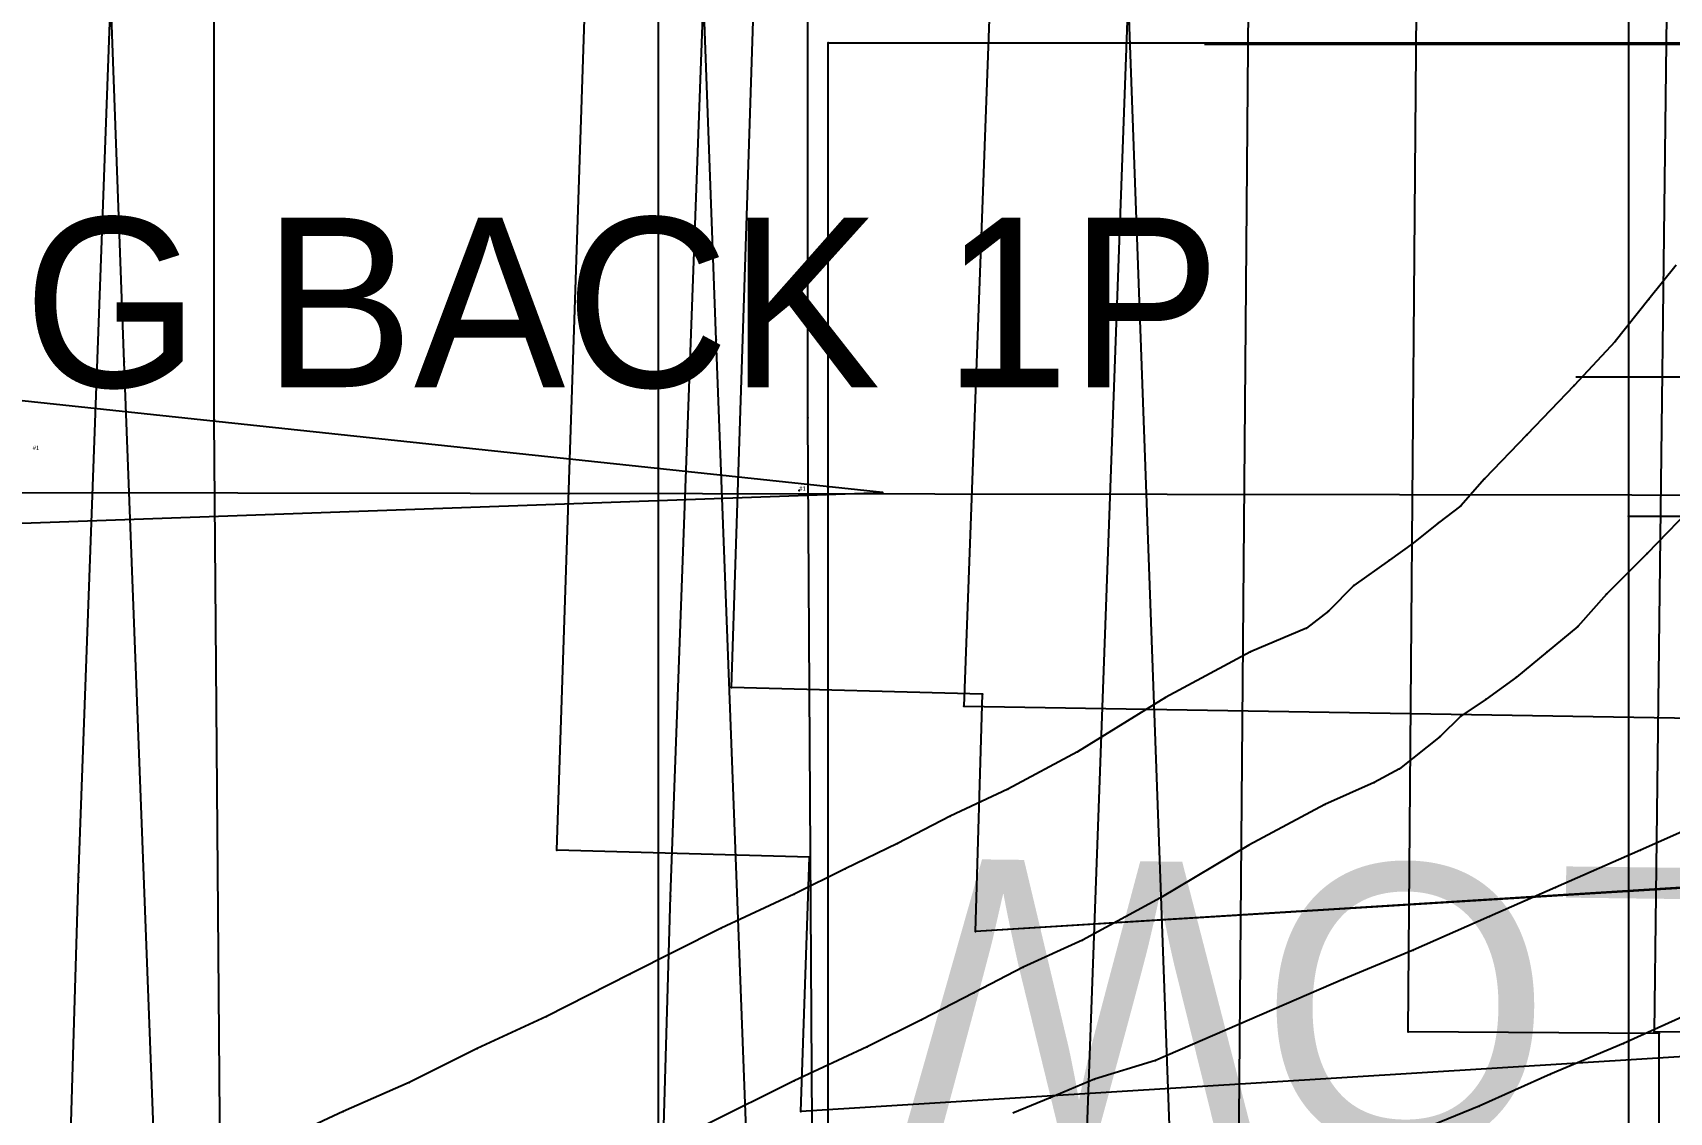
# Model space of a CAD drawing. Header units: metres. Extents: x -877 to 4284, y -561 to 1095.
# Drawn here: x -152.3 to -55.8, y -213.7 to -150 of the extents above; entities that cross this region are included whole.
import ezdxf

# ---------------------------------------------------------------- set-up
doc = ezdxf.new("R2010")
doc.units = ezdxf.units.M

# ---------------------------------------------------------------- blocks, each defined once
blk = doc.blocks.new('BK BTTM 2P_3')
at = {"layer": '1'}
blk.add_lwpolyline([(28.9, -134.6), (-0.1, -136.5), (-19.5, -137.3), (-34.3, -137.9), (-69.3, -139.7), (-70.4, -81.5), (-70.8, -33.1), (-70.8, 3.5), (-70.8, 31.5), (-70.8, 42.9), (-35.8, 42.3), (44, 37)], dxfattribs=at)
at = {"layer": '14'}
blk.add_lwpolyline([(185.4, -112.1), (164.4, -113.3), (144.7, -115.1), (125.4, -116.8), (112.4, -118), (64, -121.8), (28.2, -124.7), (-0.6, -126.6), (-19.9, -127.4), (-34.7, -128), (-35.5, -81.1), (-35.8, -33), (-35.8, 3.5), (-35.8, 31.5), (43.4, 27.1), (112, 22.9), (168.1, 20.2), (185.3, 19.4), (185.4, -55.1), (185.4, -112.1)], dxfattribs=at)
at = {"layer": '3'}
for p in [(-70.8, -33.1), (-35.8, -33)]:
    blk.add_point(p, dxfattribs=at)
at = {"layer": '84'}
blk.add_lwpolyline([(28.9, -134.6), (-0.1, -136.5), (-19.5, -137.3), (-34.3, -137.9), (-69.3, -139.7), (-70.4, -81.5), (-70.8, -33.1), (-70.8, 3.5), (-70.8, 31.5), (-70.8, 42.9), (-35.8, 42.3), (44, 37)], dxfattribs=at)
at = {"layer": '87'}
blk.add_lwpolyline([(185.4, -112.1), (164.4, -113.3), (144.7, -115.1), (125.4, -116.8), (112.4, -118), (64, -121.8), (28.2, -124.7), (-0.6, -126.6), (-19.9, -127.4), (-34.7, -128), (-35.5, -81.1), (-35.8, -33), (-35.8, 3.5), (-35.8, 31.5), (43.4, 27.1), (112, 22.9), (168.1, 20.2), (185.3, 19.4), (185.4, -55.1), (185.4, -112.1)], dxfattribs=at)
blk = doc.blocks.new('FRONT RIGHT 1P')
at = {"layer": '13'}
blk.add_point((32.3, -31.8), dxfattribs=at)
at = {"layer": '2'}
for p in [(32.3, -31.8), (37.2, -31.9), (37.2, -31.9)]:
    blk.add_point(p, dxfattribs=at)
at = {"layer": '8'}
for points in [[(140.2, 32.5), (81.2, 32.5), (81.2, -92.5), (140.2, -92.5), (140.2, 32.5)], [(37.2, -31.9), (-96.2, -17.7), (-126.8, -19)], [(-127.2, -33.7), (-97.4, -36.7), (37.2, -31.9)]]:
    blk.add_lwpolyline(points, dxfattribs=at)
at = {"layer": '85'}
for points in [[(140.2, 32.5), (81.2, 32.5), (81.2, -92.5), (140.2, -92.5), (140.2, 32.5)], [(37.2, -31.9), (-96.2, -17.7), (-126.8, -19)], [(-127.2, -33.7), (-97.4, -36.7), (37.2, -31.9)]]:
    blk.add_lwpolyline(points, dxfattribs=at)
at = {"layer": '13'}
blk.add_text('#1', height=0.25, dxfattribs=at).set_placement((32.3, -31.8))
at = {"layer": '2'}
blk.add_text('#1', height=0.25, dxfattribs=at).set_placement((32.3, -31.8))
blk = doc.blocks.new('FRONT BTTM RIGHT 1P')
at = {"layer": '1'}
blk.add_lwpolyline([(193, -145), (100.2, -143.7), (25.7, -142.4), (-39.9, -141.6), (-76, -141.3), (-75.9, -131.5), (-73.6, -54.8), (-70.9, 18.7), (-68.3, 87), (-66.1, 150.7), (-27.8, 148.5), (6.2, 145.8), (32.8, 144), (55.4, 142.8), (70.1, 141.6), (85.3, 140.4), (113.7, 137.9), (150.3, 134.4), (187.1, 131.8), (197, 131.2), (195.6, 39.5), (195.2, 11.9), (193.1, -135), (193, -145)], close=True, dxfattribs=at)
at = {"layer": '14'}
blk.add_lwpolyline([(183.2, -135), (100.3, -133.8), (25.8, -132.5), (-39.8, -131.7), (-40.9, -131.7), (-38.7, -55.9), (-36, 17.4), (-33.4, 85.7), (-31.6, 138.7), (-28.1, 138.6), (5.6, 135.9), (32.3, 134.1), (54.8, 132.9), (69.3, 131.7), (84.5, 130.5), (112.8, 128), (149.5, 124.5), (186.4, 121.9), (185.7, 39.6), (185.3, 12), (183.2, -135)], dxfattribs=at)
at = {"layer": '3'}
for p in [(-73.6, -54.8), (-38.7, -55.9)]:
    blk.add_point(p, dxfattribs=at)
at = {"layer": '8'}
blk.add_lwpolyline([(171.8, 85.9), (-8.1, 96.1), (-14.6, -82), (166.7, -85), (171.8, 85.9)], dxfattribs=at)
at = {"layer": '84'}
blk.add_lwpolyline([(193, -145), (100.2, -143.7), (25.7, -142.4), (-39.9, -141.6), (-76, -141.3), (-75.9, -131.5), (-73.6, -54.8), (-70.9, 18.7), (-68.3, 87), (-66.1, 150.7), (-27.8, 148.5), (6.2, 145.8), (32.8, 144), (55.4, 142.8), (70.1, 141.6), (85.3, 140.4), (113.7, 137.9), (150.3, 134.4), (187.1, 131.8), (197, 131.2), (195.6, 39.5), (195.2, 11.9), (193.1, -135), (193, -145)], close=True, dxfattribs=at)
at = {"layer": '85'}
blk.add_lwpolyline([(171.8, 85.9), (-8.1, 96.1), (-14.6, -82), (166.7, -85), (171.8, 85.9)], dxfattribs=at)
at = {"layer": '87'}
blk.add_lwpolyline([(183.2, -135), (100.3, -133.8), (25.8, -132.5), (-39.8, -131.7), (-40.9, -131.7), (-38.7, -55.9), (-36, 17.4), (-33.4, 85.7), (-31.6, 138.7), (-28.1, 138.6), (5.6, 135.9), (32.3, 134.1), (54.8, 132.9), (69.3, 131.7), (84.5, 130.5), (112.8, 128), (149.5, 124.5), (186.4, 121.9), (185.7, 39.6), (185.3, 12), (183.2, -135)], dxfattribs=at)
blk = doc.blocks.new('HIGHT POCKET 2P')
at = {"layer": '1'}
blk.add_lwpolyline([(122.5, 41.3), (152.4, 41.3), (152.5, -101.1), (122.6, -101), (-25.8, -116.9), (-25.7, -101.9), (-40.6, -101.8), (-39.4, 40.9), (-24.5, 40.8), (-24.4, 55.8), (122.5, 41.3)], close=True, dxfattribs=at)
at = {"layer": '14'}
blk.add_lwpolyline([(-15.8, -92.1), (-30.6, -92), (-29.6, 30.9), (-14.7, 30.9), (-14.6, 44.8), (122, 31.3), (122.3, -91.2), (-15.8, -105.8), (-15.8, -92.1)], dxfattribs=at)
at = {"layer": '2'}
for p in [(-30.6, -92), (-16.1, -92), (-15.8, -92.1), (-15.8, -92.1)]:
    blk.add_point(p, dxfattribs=at)
at = {"layer": '8'}
blk.add_lwpolyline([(122.5, 31.1), (-14.6, 31.1), (-16.1, -92), (122.6, -91.1)], dxfattribs=at)
at = {"layer": '84'}
blk.add_lwpolyline([(122.5, 41.3), (152.4, 41.3), (152.5, -101.1), (122.6, -101), (-25.8, -116.9), (-25.7, -101.9), (-40.6, -101.8), (-39.4, 40.9), (-24.5, 40.8), (-24.4, 55.8), (122.5, 41.3)], close=True, dxfattribs=at)
at = {"layer": '85'}
blk.add_lwpolyline([(122.5, 31.1), (-14.6, 31.1), (-16.1, -92), (122.6, -91.1)], dxfattribs=at)
at = {"layer": '87'}
blk.add_lwpolyline([(-15.8, -92.1), (-30.6, -92), (-29.6, 30.9), (-14.7, 30.9), (-14.6, 44.8), (122, 31.3), (122.3, -91.2), (-15.8, -105.8), (-15.8, -92.1)], dxfattribs=at)
blk = doc.blocks.new('LINING HIGH POCKET 2P')
at = {"layer": '1'}
blk.add_lwpolyline([(114.5, -101.8), (92.7, -104.2), (-25.8, -116.9), (-25.7, -101.9), (-40.6, -101.8), (-39.4, 40.9), (-24.5, 40.8), (-24.4, 55.8), (92.6, 44.2), (114.5, 42.1), (114.5, -101.8)], close=True, dxfattribs=at)
at = {"layer": '14'}
blk.add_lwpolyline([(-15.8, -92.1), (-30.6, -92), (-29.6, 30.9), (-14.7, 30.9), (-14.6, 44.8), (91.7, 34.3), (104.5, 33.1), (104.5, -92.8), (91.7, -94.3), (-15.8, -105.8), (-15.8, -92.1)], dxfattribs=at)
at = {"layer": '2'}
for p in [(-30.6, -92), (-16.1, -92), (-15.8, -92.1), (-15.8, -92.1)]:
    blk.add_point(p, dxfattribs=at)
at = {"layer": '8'}
blk.add_lwpolyline([(103.1, 31.1), (-14.6, 31.1), (-16.1, -92), (102.8, -91.2)], dxfattribs=at)
at = {"layer": '84'}
blk.add_lwpolyline([(114.5, -101.8), (92.7, -104.2), (-25.8, -116.9), (-25.7, -101.9), (-40.6, -101.8), (-39.4, 40.9), (-24.5, 40.8), (-24.4, 55.8), (92.6, 44.2), (114.5, 42.1), (114.5, -101.8)], close=True, dxfattribs=at)
at = {"layer": '85'}
blk.add_lwpolyline([(103.1, 31.1), (-14.6, 31.1), (-16.1, -92), (102.8, -91.2)], dxfattribs=at)
at = {"layer": '87'}
blk.add_lwpolyline([(-15.8, -92.1), (-30.6, -92), (-29.6, 30.9), (-14.7, 30.9), (-14.6, 44.8), (91.7, 34.3), (104.5, 33.1), (104.5, -92.8), (91.7, -94.3), (-15.8, -105.8), (-15.8, -92.1)], dxfattribs=at)
blk = doc.blocks.new('POCKET 2P')
at = {"layer": '1'}
blk.add_lwpolyline([(150.5, 95.8), (185.4, 94.8), (179.9, -95.9), (145.1, -94.9), (-46.3, -106.8), (-45.8, -91.8), (-60.7, -91.4), (-54.1, 106.9), (-29.6, 106), (-9.2, 104.8), (130.5, 96.9), (150.5, 95.8)], close=True, dxfattribs=at)
at = {"layer": '14'}
blk.add_lwpolyline([(150.1, 85.9), (144.8, -85.1), (-36, -96.2), (-35.6, -82.2), (-50.4, -81.8), (-44.6, 96.6), (-29.6, 96.1), (-9.7, 94.9), (130, 87), (150.1, 85.9)], dxfattribs=at)
at = {"layer": '2'}
for p in [(-50.4, -81.8), (-36.7, -82.9), (-35.6, -82.2), (-60.7, -91.4), (-45.8, -91.8), (-36, -96.2), (-46.3, -106.8)]:
    blk.add_point(p, dxfattribs=at)
at = {"layer": '8'}
blk.add_lwpolyline([(146.5, 86.5), (-30.1, 96.1), (-36.7, -82.9), (145.3, -85.9)], dxfattribs=at)
at = {"layer": '84'}
blk.add_lwpolyline([(150.5, 95.8), (185.4, 94.8), (179.9, -95.9), (145.1, -94.9), (-46.3, -106.8), (-45.8, -91.8), (-60.7, -91.4), (-54.1, 106.9), (-29.6, 106), (-9.2, 104.8), (130.5, 96.9), (150.5, 95.8)], close=True, dxfattribs=at)
at = {"layer": '85'}
blk.add_lwpolyline([(146.5, 86.5), (-30.1, 96.1), (-36.7, -82.9), (145.3, -85.9)], dxfattribs=at)
at = {"layer": '87'}
blk.add_lwpolyline([(150.1, 85.9), (144.8, -85.1), (-36, -96.2), (-35.6, -82.2), (-50.4, -81.8), (-44.6, 96.6), (-29.6, 96.1), (-9.7, 94.9), (130, 87), (150.1, 85.9)], dxfattribs=at)
at = {"layer": '15'}
blk.add_text('BELLOW', height=16.6345, rotation=179.3111, dxfattribs=at).set_placement((52.5, -93))
blk = doc.blocks.new('LINING POCKET 2P')
at = {"layer": '1'}
blk.add_lwpolyline([(150.5, 95.8), (145.1, -94.9), (-46.3, -106.8), (-45.8, -91.8), (-60.7, -91.4), (-54.1, 106.9), (-29.6, 106), (-9.2, 104.8), (130.5, 96.9), (150.5, 95.8)], close=True, dxfattribs=at)
at = {"layer": '14'}
blk.add_lwpolyline([(140.3, 86.5), (135.5, -85.5), (-36, -96.2), (-35.6, -82.2), (-50.4, -81.8), (-44.6, 96.6), (-29.6, 96.1), (-9.7, 94.9), (130, 87), (140.3, 86.5)], dxfattribs=at)
at = {"layer": '2'}
for p in [(-50.4, -81.8), (-36.7, -82.9), (-35.6, -82.2), (-60.7, -91.4), (-45.8, -91.8), (-36, -96.2), (-46.3, -106.8)]:
    blk.add_point(p, dxfattribs=at)
at = {"layer": '8'}
blk.add_lwpolyline([(146.5, 86.5), (-30.1, 96.1), (-36.7, -82.9), (145.3, -85.9)], dxfattribs=at)
at = {"layer": '84'}
blk.add_lwpolyline([(150.5, 95.8), (145.1, -94.9), (-46.3, -106.8), (-45.8, -91.8), (-60.7, -91.4), (-54.1, 106.9), (-29.6, 106), (-9.2, 104.8), (130.5, 96.9), (150.5, 95.8)], close=True, dxfattribs=at)
at = {"layer": '85'}
blk.add_lwpolyline([(146.5, 86.5), (-30.1, 96.1), (-36.7, -82.9), (145.3, -85.9)], dxfattribs=at)
at = {"layer": '87'}
blk.add_lwpolyline([(140.3, 86.5), (135.5, -85.5), (-36, -96.2), (-35.6, -82.2), (-50.4, -81.8), (-44.6, 96.6), (-29.6, 96.1), (-9.7, 94.9), (130, 87), (140.3, 86.5)], dxfattribs=at)
at = {"layer": '15'}
blk.add_text('BELLOW', height=16.6345, rotation=179.3111, dxfattribs=at).set_placement((52.5, -93))
blk = doc.blocks.new('LINING SIDE POCKET 2P')
at = {"layer": '1'}
blk.add_lwpolyline([(150.5, 95.8), (145.1, -94.9), (-46.3, -106.8), (-45.8, -91.8), (-60.7, -91.4), (-54.1, 106.9), (-29.6, 106), (-9.2, 104.8), (130.5, 96.9), (150.5, 95.8)], close=True, dxfattribs=at)
at = {"layer": '14'}
blk.add_lwpolyline([(140.3, 86.5), (135.5, -85.5), (-36, -96.2), (-35.6, -82.2), (-50.4, -81.8), (-44.6, 96.6), (-29.6, 96.1), (-9.7, 94.9), (130, 87), (140.3, 86.5)], dxfattribs=at)
at = {"layer": '2'}
for p in [(-50.4, -81.8), (-36.7, -82.9), (-35.6, -82.2), (-60.7, -91.4), (-45.8, -91.8), (-36, -96.2), (-46.3, -106.8)]:
    blk.add_point(p, dxfattribs=at)
at = {"layer": '8'}
blk.add_lwpolyline([(146.5, 86.5), (-30.1, 96.1), (-36.7, -82.9), (145.3, -85.9)], dxfattribs=at)
at = {"layer": '84'}
blk.add_lwpolyline([(150.5, 95.8), (145.1, -94.9), (-46.3, -106.8), (-45.8, -91.8), (-60.7, -91.4), (-54.1, 106.9), (-29.6, 106), (-9.2, 104.8), (130.5, 96.9), (150.5, 95.8)], close=True, dxfattribs=at)
at = {"layer": '85'}
blk.add_lwpolyline([(146.5, 86.5), (-30.1, 96.1), (-36.7, -82.9), (145.3, -85.9)], dxfattribs=at)
at = {"layer": '87'}
blk.add_lwpolyline([(140.3, 86.5), (135.5, -85.5), (-36, -96.2), (-35.6, -82.2), (-50.4, -81.8), (-44.6, 96.6), (-29.6, 96.1), (-9.7, 94.9), (130, 87), (140.3, 86.5)], dxfattribs=at)
at = {"layer": '15'}
blk.add_text('BELLOW', height=16.6345, rotation=179.3111, dxfattribs=at).set_placement((52.5, -93))
blk = doc.blocks.new('UP SLEEVE 2P')
at = {"layer": '1'}
blk.add_lwpolyline([(226.1, -77.5), (221, -79.8), (216.7, -81.6), (212.5, -83.5), (208.3, -85.2)], dxfattribs=at)
at = {"layer": '14'}
blk.add_lwpolyline([(227.4, -66), (222, -68.4), (217, -70.6), (213.1, -72.3), (208.6, -74.3), (204.5, -76), (193.4, -80.8), (189.8, -81.9), (187.2, -83), (185, -83.9)], dxfattribs=at)
at = {"layer": '2'}
for p in [(213.1, -72.3), (193.4, -80.8), (216.7, -81.6), (216.7, -81.6)]:
    blk.add_point(p, dxfattribs=at)
at = {"layer": '3'}
for p in [(222, -68.4), (217, -70.6), (208.6, -74.3), (204.5, -76), (221, -79.8), (189.8, -81.9), (187.2, -83), (212.5, -83.5)]:
    blk.add_point(p, dxfattribs=at)
at = {"layer": '4'}
blk.add_point((216.7, -81.6, 2.5), dxfattribs=at)
at = {"layer": '84'}
blk.add_lwpolyline([(226.1, -77.5), (221, -79.8), (216.7, -81.6), (212.5, -83.5), (208.3, -85.2)], dxfattribs=at)
at = {"layer": '87'}
blk.add_lwpolyline([(227.4, -66), (222, -68.4), (217, -70.6), (213.1, -72.3), (208.6, -74.3), (204.5, -76), (193.4, -80.8), (189.8, -81.9), (187.2, -83), (185, -83.9)], dxfattribs=at)
blk = doc.blocks.new('LINING BACK 1P')
at = {"layer": '1'}
blk.add_text('Piece Name: LINING BACK 1P', height=10, dxfattribs=at).set_placement((3.3, 109.4))
blk = doc.blocks.new('LINING UP SLEEVE 2P')
at = {"layer": '1'}
blk.add_lwpolyline([(288.9, -43.1), (285.9, -46.2), (283.5, -48.6), (281.8, -50.5), (280, -52), (278.2, -53.5), (276.4, -54.8), (274.9, -55.8), (273.7, -57), (271.3, -58.9), (269.8, -59.7), (266.9, -61), (262.4, -63.4), (257.2, -66.5), (252.6, -69), (249.1, -70.6), (246.2, -72.1), (243.1, -73.7), (239.9, -75.3), (235.6, -77.3), (230.4, -79.9)], dxfattribs=at)
at = {"layer": '14'}
blk.add_lwpolyline([(287.6, -29.2), (286, -31.2), (284, -33.7), (281.6, -36.3), (278.8, -39.2), (276.3, -41.8), (274.9, -43.4), (273.6, -44.4), (272.1, -45.6), (270.7, -46.6), (268.6, -48.1), (267.1, -49.6), (265.8, -50.6), (262.5, -52), (257.5, -54.7), (252.3, -57.9), (248.2, -60.1), (244.8, -61.7), (241.7, -63.3), (238.6, -64.8), (235.6, -66.3), (231.3, -68.3), (225.9, -71), (221, -73.5), (216.9, -75.4), (212.9, -77.4), (209, -79.1), (197.9, -84.3)], dxfattribs=at)
at = {"layer": '2'}
blk.add_point((216.9, -75.4), dxfattribs=at)
at = {"layer": '3'}
for p in [(286, -31.2), (284, -33.7), (281.6, -36.3), (278.8, -39.2), (276.3, -41.8), (274.9, -43.4), (273.6, -44.4), (272.1, -45.6), (285.9, -46.2), (270.7, -46.6), (268.6, -48.1), (283.5, -48.6), (267.1, -49.6), (265.8, -50.6), (281.8, -50.5), (262.5, -52), (280, -52), (278.2, -53.5), (257.5, -54.7), (276.4, -54.8), (274.9, -55.8), (273.7, -57), (252.3, -57.9), (269.8, -59.7), (271.3, -58.9), (248.2, -60.1), (244.8, -61.7), (266.9, -61), (241.7, -63.3), (262.4, -63.4), (238.6, -64.8), (235.6, -66.3), (257.2, -66.5), (231.3, -68.3), (252.6, -69), (225.9, -71), (249.1, -70.6), (246.2, -72.1), (221, -73.5), (243.1, -73.7), (239.9, -75.3), (212.9, -77.4), (235.6, -77.3), (209, -79.1)]:
    blk.add_point(p, dxfattribs=at)
at = {"layer": '84'}
blk.add_lwpolyline([(288.9, -43.1), (285.9, -46.2), (283.5, -48.6), (281.8, -50.5), (280, -52), (278.2, -53.5), (276.4, -54.8), (274.9, -55.8), (273.7, -57), (271.3, -58.9), (269.8, -59.7), (266.9, -61), (262.4, -63.4), (257.2, -66.5), (252.6, -69), (249.1, -70.6), (246.2, -72.1), (243.1, -73.7), (239.9, -75.3), (235.6, -77.3), (230.4, -79.9)], dxfattribs=at)
at = {"layer": '87'}
blk.add_lwpolyline([(287.6, -29.2), (286, -31.2), (284, -33.7), (281.6, -36.3), (278.8, -39.2), (276.3, -41.8), (274.9, -43.4), (273.6, -44.4), (272.1, -45.6), (270.7, -46.6), (268.6, -48.1), (267.1, -49.6), (265.8, -50.6), (262.5, -52), (257.5, -54.7), (252.3, -57.9), (248.2, -60.1), (244.8, -61.7), (241.7, -63.3), (238.6, -64.8), (235.6, -66.3), (231.3, -68.3), (225.9, -71), (221, -73.5), (216.9, -75.4), (212.9, -77.4), (209, -79.1), (197.9, -84.3)], dxfattribs=at)
blk = doc.blocks.new('FIG TEST CM 20 X CM 20')
at = {"layer": '1'}
blk.add_lwpolyline([(142.3, 29.7), (142.3, -170.3), (-57.7, -170.3), (-57.7, 29.7), (142.3, 29.7)], close=True, dxfattribs=at)
at = {"layer": '14'}
blk.add_lwpolyline([(132.3, 19.7), (132.3, -160.3), (-47.7, -160.3), (-47.7, 19.7), (132.3, 19.7)], dxfattribs=at)
at = {"layer": '2'}
blk.add_point((-47.7, 19.7), dxfattribs=at)
at = {"layer": '5'}
blk.add_line((118.2, 0), (-3.6, 0), dxfattribs=at)
at = {"layer": '7'}
blk.add_line((118.2, 0), (-3.6, 0), dxfattribs=at)
at = {"layer": '84'}
blk.add_lwpolyline([(142.3, 29.7), (142.3, -170.3), (-57.7, -170.3), (-57.7, 29.7), (142.3, 29.7)], close=True, dxfattribs=at)
at = {"layer": '87'}
blk.add_lwpolyline([(132.3, 19.7), (132.3, -160.3), (-47.7, -160.3), (-47.7, 19.7), (132.3, 19.7)], dxfattribs=at)
blk = doc.blocks.new('FRONT LEFT 1P')
at = {"layer": '2'}
blk.add_point((81.2, -32.5), dxfattribs=at)
at = {"layer": '8'}
for points in [[(122.5, -31.3), (122.6, 91.1), (-16.2, 92.1), (-14.5, -31.1), (122.5, -31.3)], [(140.2, -32.5), (140.2, 92.5), (81.2, 92.5), (81.2, -32.5), (140.2, -32.5)]]:
    blk.add_lwpolyline(points, dxfattribs=at)
at = {"layer": '85'}
for points in [[(122.5, -31.3), (122.6, 91.1), (-16.2, 92.1), (-14.5, -31.1), (122.5, -31.3)], [(140.2, -32.5), (140.2, 92.5), (81.2, 92.5), (81.2, -32.5), (140.2, -32.5)]]:
    blk.add_lwpolyline(points, dxfattribs=at)
at = {"layer": '13'}
blk.add_text('#1', height=0.25, dxfattribs=at).set_placement((-12.9, -28.6))
at = {"layer": '2'}
blk.add_text('#1', height=0.25, dxfattribs=at).set_placement((-12.9, -28.6))
blk = doc.blocks.new('BTTM FRNT LEFT 1P')
at = {"layer": '1'}
blk.add_lwpolyline([(193, 145), (193.1, 135), (195.2, -11.9), (195.6, -39.5), (197, -131.2), (187.1, -131.8), (150.3, -134.4), (113.7, -137.9), (85.3, -140.4), (70.1, -141.6), (55.4, -142.8), (32.8, -144), (6.2, -145.8), (-27.8, -148.5), (-66.1, -150.7), (-68.3, -87), (-70.9, -18.7), (-73.6, 54.8), (-75.9, 131.5), (-76, 141.3), (-39.9, 141.6), (25.7, 142.4), (100.2, 143.7), (193, 145)], close=True, dxfattribs=at)
at = {"layer": '14'}
blk.add_lwpolyline([(183.2, 135), (185.3, -12), (185.7, -39.6), (186.9, -121.8), (149.5, -124.5), (112.8, -128), (84.5, -130.5), (69.8, -131.7), (54.8, -132.9), (32.3, -134.1), (5.6, -135.9), (-28.1, -138.6), (-31.5, -138.7), (-33.4, -85.7), (-36, -17.4), (-38.7, 55.9), (-39.9, 97.2), (-40.9, 131.6), (-39.8, 131.7), (25.8, 132.5), (100.3, 133.8), (183.2, 135)], dxfattribs=at)
at = {"layer": '3'}
for p in [(-36, -17.4), (-70.9, -18.7)]:
    blk.add_point(p, dxfattribs=at)
at = {"layer": '5'}
blk.add_line((121.8, 0), (-7.2, 0), dxfattribs=at)
at = {"layer": '7'}
blk.add_line((121.8, 0), (-7.2, 0), dxfattribs=at)
at = {"layer": '8'}
blk.add_lwpolyline([(171.8, -85.9), (166.7, 85), (-14.6, 82), (-8.1, -96.1), (171.8, -85.9)], dxfattribs=at)
at = {"layer": '84'}
blk.add_lwpolyline([(193, 145), (193.1, 135), (195.2, -11.9), (195.6, -39.5), (197, -131.2), (187.1, -131.8), (150.3, -134.4), (113.7, -137.9), (85.3, -140.4), (70.1, -141.6), (55.4, -142.8), (32.8, -144), (6.2, -145.8), (-27.8, -148.5), (-66.1, -150.7), (-68.3, -87), (-70.9, -18.7), (-73.6, 54.8), (-75.9, 131.5), (-76, 141.3), (-39.9, 141.6), (25.7, 142.4), (100.2, 143.7), (193, 145)], close=True, dxfattribs=at)
at = {"layer": '85'}
blk.add_lwpolyline([(171.8, -85.9), (166.7, 85), (-14.6, 82), (-8.1, -96.1), (171.8, -85.9)], dxfattribs=at)
at = {"layer": '87'}
blk.add_lwpolyline([(183.2, 135), (185.3, -12), (185.7, -39.6), (186.9, -121.8), (149.5, -124.5), (112.8, -128), (84.5, -130.5), (69.8, -131.7), (54.8, -132.9), (32.3, -134.1), (5.6, -135.9), (-28.1, -138.6), (-31.5, -138.7), (-33.4, -85.7), (-36, -17.4), (-38.7, 55.9), (-39.9, 97.2), (-40.9, 131.6), (-39.8, 131.7), (25.8, 132.5), (100.3, 133.8), (183.2, 135)], dxfattribs=at)

msp = doc.modelspace()

# ---------------------------------------------------------------- block references
at = {"layer": '1'}
for name, p in [('POCKET 2P', (-60.7, -106.8)), ('LINING POCKET 2P', (-60.7, -106.8)), ('LINING SIDE POCKET 2P', (-60.7, -106.8)), ('HIGHT POCKET 2P', (-40.6, -116.9)), ('LINING HIGH POCKET 2P', (-40.6, -116.9)), ('UP SLEEVE 2P', (-279.5, -129.8)), ('LINING UP SLEEVE 2P', (-343, -134.5)), ('BK BTTM 2P_3', (-70.8, -139.7)), ('FRONT RIGHT 1P', (-139.4, -145.2)), ('FRONT BTTM RIGHT 1P', (-76, -145)), ('FRONT LEFT 1P', (-139.4, -146)), ('BTTM FRNT LEFT 1P', (-76, -150.7)), ('LINING BACK 1P', (-270.6, -280.3)), ('FIG TEST CM 20 X CM 20', (-57.7, -170.3))]:
    msp.add_blockref(name, p, dxfattribs=at)

doc.saveas('drawing.dxf')
